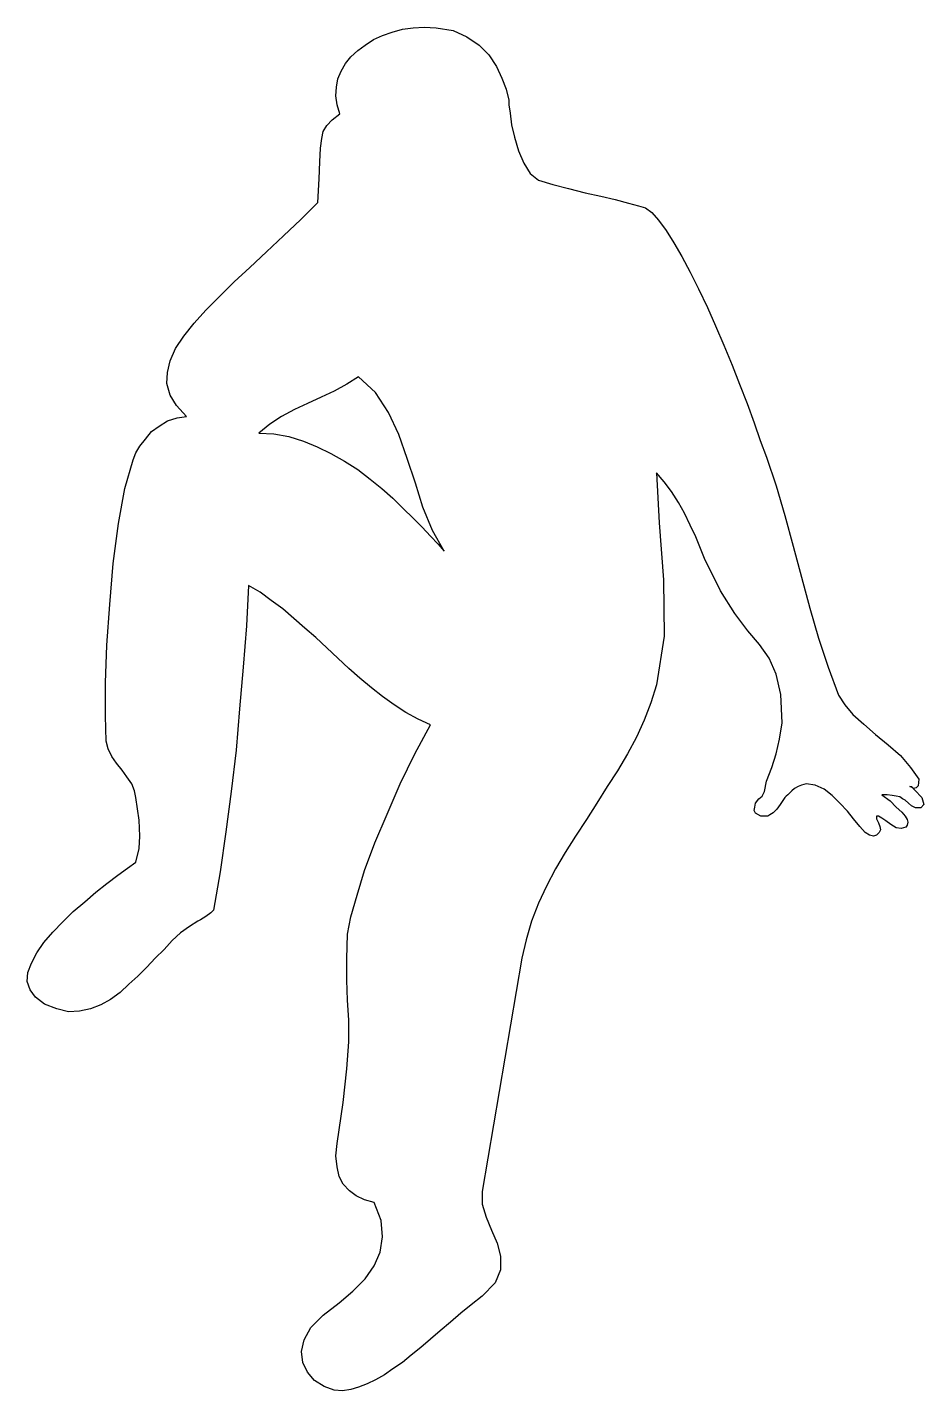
# Model space of a CAD drawing. Extents: x 0.05 to 1.09, y 0.01 to 1.59.
import ezdxf

# ---------------------------------------------------------------- set-up
doc = ezdxf.new("R2010")
doc.units = 0
doc.layers.get('0').update_dxf_attribs({"color": 8, "linetype": 'CONTINUOUS'})

msp = doc.modelspace()

# ---------------------------------------------------------------- linework, layer by layer
at = {"color": 0}
for points in [[(0.4167, 1.4858), (0.4135, 1.4962), (0.4119, 1.5065), (0.4127, 1.5168), (0.4143, 1.5264), (0.4183, 1.5351), (0.4231, 1.5439), (0.4294, 1.5518), (0.4374, 1.559), (0.4461, 1.5653), (0.4557, 1.5717), (0.466, 1.5765), (0.4772, 1.5805), (0.4891, 1.5837), (0.5018, 1.5853), (0.5145, 1.586), (0.5281, 1.5853), (0.548, 1.5821), (0.5639, 1.5749), (0.5782, 1.5653), (0.5893, 1.5542), (0.5981, 1.5407), (0.6044, 1.5272), (0.6092, 1.5144), (0.6124, 1.5017), (0.6124, 1.4962), (0.614, 1.4866), (0.6156, 1.4731), (0.6188, 1.4588), (0.6235, 1.4428), (0.6299, 1.4285), (0.637, 1.4166), (0.6466, 1.4087), (0.6633, 1.4039), (0.6816, 1.3991), (0.7007, 1.3943), (0.719, 1.3904), (0.7357, 1.3864), (0.7508, 1.3824), (0.7627, 1.3792), (0.7707, 1.3768), (0.7779, 1.3713), (0.7858, 1.3625), (0.7945, 1.3506), (0.8033, 1.3363), (0.8128, 1.3204), (0.8224, 1.3021), (0.8319, 1.283), (0.8423, 1.2615), (0.8518, 1.24), (0.8614, 1.2177), (0.8709, 1.1947), (0.8797, 1.1724), (0.8884, 1.1501), (0.8964, 1.1279), (0.9035, 1.1072), (0.9107, 1.0881), (0.9218, 1.0547), (0.9321, 1.0205), (0.9417, 0.9847), (0.9512, 0.9489), (0.9608, 0.9131), (0.9711, 0.8781), (0.9823, 0.8447), (0.9942, 0.8121), (1.0014, 0.8009), (1.0109, 0.7898), (1.0236, 0.7787), (1.0371, 0.7667), (1.0515, 0.7548), (1.0658, 0.7421), (1.0777, 0.7285), (1.0873, 0.715), (1.0865, 0.7071), (1.0841, 0.7047), (1.0809, 0.7039), (1.0785, 0.7055), (1.0769, 0.7063), (1.0785, 0.7063), (1.0825, 0.7023), (1.0905, 0.6935), (1.0928, 0.6856), (1.0896, 0.6816), (1.0833, 0.6816), (1.0785, 0.684), (1.0753, 0.6872), (1.0714, 0.6904), (1.0682, 0.692), (1.065, 0.6944), (1.061, 0.6951), (1.0562, 0.6959), (1.0507, 0.6967), (1.0443, 0.6967), (1.0539, 0.6896), (1.061, 0.6824), (1.0674, 0.6768), (1.0714, 0.6721), (1.0737, 0.6681), (1.0746, 0.6649), (1.0737, 0.6617), (1.0721, 0.6593), (1.0666, 0.6578), (1.061, 0.6585), (1.0546, 0.6625), (1.0491, 0.6665), (1.0443, 0.6697), (1.0403, 0.6721), (1.038, 0.6721), (1.038, 0.6689), (1.0403, 0.6641), (1.0419, 0.6601), (1.0427, 0.6562), (1.0411, 0.653), (1.038, 0.6498), (1.0348, 0.649), (1.03, 0.6498), (1.0252, 0.653), (1.0189, 0.6601), (1.0117, 0.6689), (1.0045, 0.6776), (0.9958, 0.6872), (0.987, 0.6959), (0.9775, 0.7031), (0.9671, 0.7079), (0.9568, 0.7095), (0.9512, 0.7079), (0.9473, 0.7063), (0.9433, 0.7039), (0.9401, 0.7015), (0.9377, 0.6991), (0.9353, 0.6967), (0.9337, 0.6951), (0.9321, 0.6935), (0.9266, 0.6856), (0.9226, 0.68), (0.9186, 0.676), (0.9147, 0.6737), (0.9123, 0.6721), (0.9091, 0.6721), (0.9067, 0.6721), (0.9043, 0.6721), (0.898, 0.6753), (0.8964, 0.6784), (0.8972, 0.6824), (0.898, 0.6872), (0.9019, 0.692), (0.9059, 0.6951), (0.9083, 0.7007), (0.9107, 0.7126), (0.917, 0.7285), (0.9218, 0.7444), (0.9258, 0.7612), (0.929, 0.7803), (0.9274, 0.8129), (0.9218, 0.8367), (0.9139, 0.855), (0.9027, 0.8709), (0.8892, 0.8869), (0.8741, 0.9067), (0.8574, 0.933), (0.8391, 0.9704), (0.8343, 0.9823), (0.8288, 0.9958), (0.8224, 1.0093), (0.816, 1.0229), (0.8089, 1.0356), (0.8009, 1.0483), (0.7922, 1.0595), (0.7834, 1.0698), (0.7866, 1.0117), (0.7914, 0.9457), (0.7922, 0.8805), (0.7834, 0.824), (0.777, 0.8033), (0.7691, 0.7834), (0.7604, 0.7635), (0.75, 0.7444), (0.7381, 0.7246), (0.7261, 0.7063), (0.7142, 0.6872), (0.7023, 0.6681), (0.6895, 0.649), (0.6776, 0.6299), (0.6665, 0.6108), (0.6561, 0.5909), (0.6466, 0.5711), (0.6386, 0.5504), (0.6323, 0.5289), (0.6275, 0.5074), (0.5814, 0.237), (0.5814, 0.2226), (0.5861, 0.2075), (0.5925, 0.1924), (0.5989, 0.1773), (0.6028, 0.1622), (0.6028, 0.1463), (0.5965, 0.1312), (0.5814, 0.116), (0.5686, 0.1057), (0.5567, 0.0962), (0.5448, 0.0858), (0.5328, 0.0755), (0.5217, 0.066), (0.5106, 0.0564), (0.4994, 0.0476), (0.4891, 0.0389), (0.478, 0.0317), (0.4684, 0.0246), (0.4581, 0.019), (0.4485, 0.0142), (0.4382, 0.0103), (0.4294, 0.0079), (0.4199, 0.0063), (0.4103, 0.0071), (0.3984, 0.0111), (0.3873, 0.0182), (0.3793, 0.0278), (0.3737, 0.0389), (0.3722, 0.0516), (0.3753, 0.0651), (0.3833, 0.0795), (0.3976, 0.0938), (0.4159, 0.1081), (0.4318, 0.1216), (0.4461, 0.136), (0.4565, 0.151), (0.4636, 0.167), (0.466, 0.1845), (0.4644, 0.2036), (0.4565, 0.2242), (0.4453, 0.2274), (0.4358, 0.2322), (0.4278, 0.2378), (0.4207, 0.2457), (0.4159, 0.2545), (0.4135, 0.2656), (0.4119, 0.2783), (0.4135, 0.2926), (0.4207, 0.3404), (0.4247, 0.3793), (0.4271, 0.4104), (0.4271, 0.4358), (0.4255, 0.4589), (0.4247, 0.482), (0.4247, 0.5066), (0.4255, 0.5353), (0.4294, 0.5552), (0.4366, 0.5806), (0.4453, 0.6092), (0.4573, 0.6411), (0.4716, 0.6745), (0.4867, 0.7095), (0.5034, 0.7444), (0.5217, 0.7779), (0.5074, 0.7842), (0.4931, 0.7922), (0.4796, 0.8009), (0.466, 0.8105), (0.4533, 0.8208), (0.4398, 0.8319), (0.4271, 0.8431), (0.4143, 0.855), (0.4016, 0.8669), (0.3889, 0.8789), (0.3762, 0.89), (0.3634, 0.9012), (0.3507, 0.9123), (0.3371, 0.9219), (0.3244, 0.9314), (0.3109, 0.9393), (0.3085, 0.8924), (0.3046, 0.8447), (0.3006, 0.7962), (0.2966, 0.7484), (0.291, 0.7007), (0.2847, 0.6538), (0.2783, 0.6076), (0.2703, 0.5631), (0.2672, 0.5599), (0.2616, 0.5559), (0.2552, 0.552), (0.2521, 0.5504), (0.2425, 0.544), (0.2322, 0.5368), (0.2226, 0.5281), (0.2131, 0.5177), (0.2027, 0.5074), (0.1932, 0.4971), (0.1828, 0.4868), (0.1725, 0.4772), (0.1622, 0.4677), (0.151, 0.4597), (0.1399, 0.4533), (0.128, 0.4486), (0.1152, 0.4462), (0.1025, 0.4454), (0.089, 0.4486), (0.0747, 0.4541), (0.0643, 0.4621), (0.058, 0.4708), (0.0548, 0.4804), (0.0556, 0.4907), (0.0595, 0.5018), (0.0659, 0.5138), (0.0739, 0.5257), (0.0842, 0.5377), (0.0961, 0.5496), (0.1081, 0.5615), (0.1216, 0.5727), (0.1343, 0.5838), (0.147, 0.5941), (0.1598, 0.6037), (0.1709, 0.6116), (0.1805, 0.6188), (0.1844, 0.6347), (0.1852, 0.649), (0.1844, 0.6673), (0.1805, 0.6935), (0.1789, 0.7015), (0.1757, 0.7095), (0.1701, 0.7174), (0.1645, 0.7254), (0.1582, 0.7333), (0.1526, 0.7413), (0.1486, 0.75), (0.1463, 0.7588), (0.1455, 0.7882), (0.1455, 0.8264), (0.147, 0.8701), (0.1502, 0.9171), (0.1542, 0.9648), (0.1606, 1.0109), (0.1677, 1.0515), (0.1773, 1.0849), (0.1805, 1.0929), (0.1852, 1.1008), (0.1916, 1.1088), (0.1988, 1.1175), (0.2075, 1.1239), (0.2171, 1.1302), (0.2282, 1.1334), (0.2393, 1.135), (0.2274, 1.1477), (0.2202, 1.1597), (0.2163, 1.1732), (0.2171, 1.1859), (0.2202, 1.1995), (0.2266, 1.2138), (0.2361, 1.2281), (0.2481, 1.2432), (0.2616, 1.2583), (0.2775, 1.2742), (0.2942, 1.2909), (0.3125, 1.3076), (0.3316, 1.3259), (0.3515, 1.3442), (0.3714, 1.3633), (0.3912, 1.3832), (0.3928, 1.4103), (0.3937, 1.4301), (0.3944, 1.446), (0.396, 1.4572), (0.3976, 1.4651), (0.4016, 1.4723), (0.408, 1.4787), (0.4167, 1.4858)], [(0.4382, 1.1811), (0.4247, 1.1724), (0.4103, 1.1645), (0.3952, 1.1573), (0.3793, 1.1501), (0.3642, 1.143), (0.3491, 1.135), (0.3356, 1.1263), (0.3228, 1.1159), (0.3403, 1.1151), (0.3578, 1.112), (0.3746, 1.1064), (0.3905, 1.1), (0.4064, 1.0921), (0.4223, 1.0833), (0.4374, 1.0738), (0.4517, 1.0626), (0.4652, 1.0515), (0.478, 1.0404), (0.4899, 1.0284), (0.5018, 1.0173), (0.5122, 1.007), (0.5217, 0.9966), (0.5305, 0.9871), (0.5376, 0.9791), (0.5241, 1.003), (0.513, 1.03), (0.5042, 1.0579), (0.4947, 1.0865), (0.4851, 1.1143), (0.4732, 1.1398), (0.4581, 1.1629), (0.4382, 1.1811)]]:
    msp.add_lwpolyline(points, dxfattribs=at)

doc.saveas('drawing.dxf')
